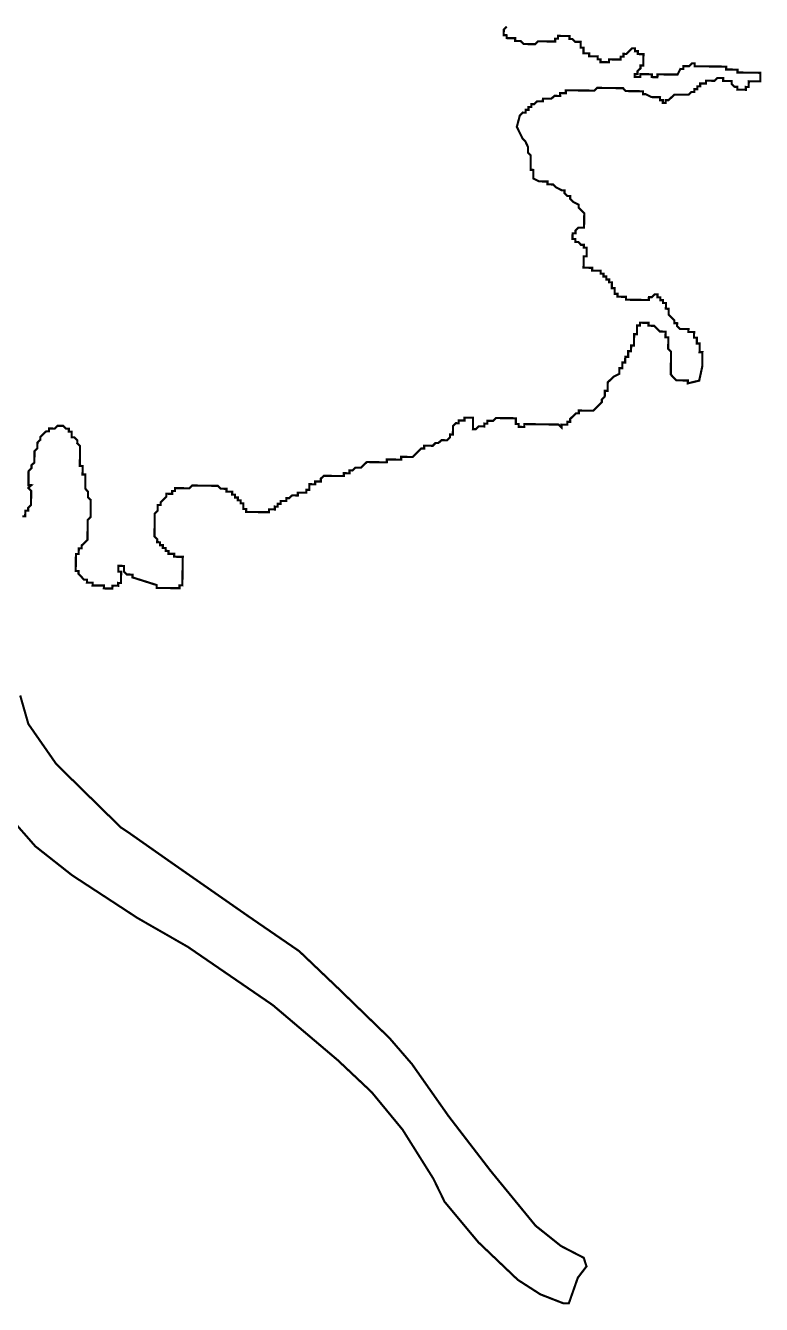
# Model space of a CAD drawing. Header units: metres. Extents: x 257673 to 289848, y 2129691 to 2228029.
# Drawn here: x 264051 to 265078, y 2183588 to 2185372 of the extents above; entities that cross this region are included whole.
import ezdxf

# ---------------------------------------------------------------- set-up
doc = ezdxf.new("R2010")
doc.units = ezdxf.units.M
doc.header["$MEASUREMENT"] = 0
doc.layers.add('HAZARDS LINE', color=1, linetype='Continuous')

msp = doc.modelspace()

# ---------------------------------------------------------------- linework, layer by layer
at = {"layer": 'HAZARDS LINE', "lineweight": 18}
for points in [[(264722.3, 2185370.7, 2.99, 2.99, 0), (264718.2, 2185366.7, 2.99, 2.99, 0), (264718.1, 2185358.8, 2.99, 2.99, 0), (264722.1, 2185358.7, 2.99, 2.99, 0), (264722.1, 2185354.7, 2.99, 2.99, 0), (264734, 2185354.6, 2.99, 2.99, 0), (264734, 2185350.6, 2.99, 2.99, 0), (264741.9, 2185350.5, 2.99, 2.99, 0), (264745.9, 2185346.4, 2.99, 2.99, 0), (264761.8, 2185346.2, 2.99, 2.99, 0), (264765.9, 2185350.2, 2.99, 2.99, 0), (264789.8, 2185349.9, 2.99, 2.99, 0), (264789.8, 2185353.8, 2.99, 2.99, 0), (264793.8, 2185353.8, 2.99, 2.99, 0), (264793.9, 2185357.8, 2.99, 2.99, 0), (264809.8, 2185357.6, 2.99, 2.99, 0), (264809.8, 2185353.6, 2.99, 2.99, 0), (264813.7, 2185353.5, 2.99, 2.99, 0), (264817.7, 2185349.5, 2.99, 2.99, 0), (264825.6, 2185349.4, 2.99, 2.99, 0), (264825.5, 2185341.4, 2.99, 2.99, 0), (264829.5, 2185341.4, 2.99, 2.99, 0), (264829.4, 2185333.4, 2.99, 2.99, 0), (264837.4, 2185333.3, 2.99, 2.99, 0), (264837.3, 2185329.3, 2.99, 2.99, 0), (264849.3, 2185329.1, 2.99, 2.99, 0), (264849.2, 2185325.2, 2.99, 2.99, 0), (264853.2, 2185325.1, 2.99, 2.99, 0), (264853.2, 2185321.1, 2.99, 2.99, 0), (264865.1, 2185321, 2.99, 2.99, 0), (264865.2, 2185325, 2.99, 2.99, 0), (264881.1, 2185324.7, 2.99, 2.99, 0), (264881.2, 2185328.7, 2.99, 2.99, 0), (264885.2, 2185328.7, 2.99, 2.99, 0), (264885.2, 2185332.7, 2.99, 2.99, 0), (264889.2, 2185332.6, 2.99, 2.99, 0), (264893.2, 2185336.5, 2.99, 2.99, 0), (264897.3, 2185340.5, 2.99, 2.99, 0), (264901.3, 2185340.4, 2.99, 2.99, 0), (264901.2, 2185336.4, 2.99, 2.99, 0), (264905.2, 2185336.4, 2.99, 2.99, 0), (264905.2, 2185332.4, 2.99, 2.99, 0), (264913.1, 2185332.3, 2.99, 2.99, 0), (264912.9, 2185316.4, 2.99, 2.99, 0), (264908.9, 2185316.4, 2.99, 2.99, 0), (264908.9, 2185312.4, 2.99, 2.99, 0), (264904.8, 2185308.5, 2.99, 2.99, 0), (264904.8, 2185304.5, 2.99, 2.99, 0), (264900.8, 2185304.6, 2.99, 2.99, 0), (264900.8, 2185300.6, 2.99, 2.99, 0), (264908.7, 2185300.5, 2.99, 2.99, 0), (264908.8, 2185304.5, 2.99, 2.99, 0), (264924.7, 2185304.2, 2.99, 2.99, 0), (264924.7, 2185300.3, 2.99, 2.99, 0), (264932.6, 2185300.2, 2.99, 2.99, 0), (264932.7, 2185304.1, 2.99, 2.99, 0), (264960.6, 2185303.8, 2.99, 2.99, 0), (264964.7, 2185311.7, 2.99, 2.99, 0), (264968.7, 2185311.6, 2.99, 2.99, 0), (264968.7, 2185315.6, 2.99, 2.99, 0), (264976.7, 2185315.5, 2.99, 2.99, 0), (264980.7, 2185319.5, 2.99, 2.99, 0), (264984.7, 2185319.4, 2.99, 2.99, 0), (264984.7, 2185315.4, 2.99, 2.99, 0), (265028.5, 2185314.9, 2.99, 2.99, 0), (265028.4, 2185310.9, 2.99, 2.99, 0), (265044.4, 2185310.7, 2.99, 2.99, 0), (265044.3, 2185306.7, 2.99, 2.99, 0), (265076.2, 2185306.3, 2.99, 2.99, 0), (265076.1, 2185294.3, 2.99, 2.99, 0), (265060.1, 2185294.5, 2.99, 2.99, 0), (265060, 2185286.5, 2.99, 2.99, 0), (265056, 2185286.6, 2.99, 2.99, 0), (265056, 2185282.6, 2.99, 2.99, 0), (265044, 2185282.8, 2.99, 2.99, 0), (265044.1, 2185286.7, 2.99, 2.99, 0), (265040.1, 2185286.8, 2.99, 2.99, 0), (265036.2, 2185290.8, 2.99, 2.99, 0), (265036.2, 2185294.8, 2.99, 2.99, 0), (265024.3, 2185295, 2.99, 2.99, 0), (265024.3, 2185299, 2.99, 2.99, 0), (265016.3, 2185299.1, 2.99, 2.99, 0), (265012.3, 2185295.1, 2.99, 2.99, 0), (265000.3, 2185295.3, 2.99, 2.99, 0), (265000.3, 2185291.3, 2.99, 2.99, 0), (264992.3, 2185291.4, 2.99, 2.99, 0), (264992.3, 2185287.4, 2.99, 2.99, 0), (264988.3, 2185287.5, 2.99, 2.99, 0), (264988.2, 2185283.5, 2.99, 2.99, 0), (264984.2, 2185283.5, 2.99, 2.99, 0), (264984.2, 2185279.5, 2.99, 2.99, 0), (264980.2, 2185279.6, 2.99, 2.99, 0), (264976.2, 2185275.7, 2.99, 2.99, 0), (264956.2, 2185275.9, 2.99, 2.99, 0), (264952.2, 2185272, 2.99, 2.99, 0), (264948.2, 2185268.1, 2.99, 2.99, 0), (264944.2, 2185268.1, 2.99, 2.99, 0), (264944.1, 2185264.1, 2.99, 2.99, 0), (264940.1, 2185264.2, 2.99, 2.99, 0), (264940.2, 2185268.2, 2.99, 2.99, 0), (264936.2, 2185268.2, 2.99, 2.99, 0), (264936.3, 2185272.2, 2.99, 2.99, 0), (264924.3, 2185272.4, 2.99, 2.99, 0), (264916.4, 2185276.4, 2.99, 2.99, 0), (264912.4, 2185276.5, 2.99, 2.99, 0), (264912.4, 2185280.5, 2.99, 2.99, 0), (264888.5, 2185280.8, 2.99, 2.99, 0), (264884.6, 2185284.8, 2.99, 2.99, 0), (264848.7, 2185285.3, 2.99, 2.99, 0), (264844.7, 2185281.4, 2.99, 2.99, 0), (264804.8, 2185281.9, 2.99, 2.99, 0), (264804.8, 2185277.9, 2.99, 2.99, 0), (264796.8, 2185278, 2.99, 2.99, 0), (264796.8, 2185274, 2.99, 2.99, 0), (264788.8, 2185274.1, 2.99, 2.99, 0), (264784.7, 2185270.2, 2.99, 2.99, 0), (264772.8, 2185270.3, 2.99, 2.99, 0), (264772.7, 2185266.4, 2.99, 2.99, 0), (264764.8, 2185266.5, 2.99, 2.99, 0), (264760.7, 2185262.5, 2.99, 2.99, 0), (264756.7, 2185262.6, 2.99, 2.99, 0), (264756.7, 2185258.6, 2.99, 2.99, 0), (264752.7, 2185258.6, 2.99, 2.99, 0), (264752.7, 2185254.7, 2.99, 2.99, 0), (264748.7, 2185254.7, 2.99, 2.99, 0), (264748.6, 2185250.7, 2.99, 2.99, 0), (264744.6, 2185250.8, 2.99, 2.99, 0), (264740.6, 2185246.8, 2.99, 2.99, 0), (264736.4, 2185230.9, 2.99, 2.99, 0), (264744.2, 2185214.9, 2.99, 2.99, 0), (264748.1, 2185210.9, 2.99, 2.99, 0), (264752, 2185202.8, 2.99, 2.99, 0), (264751.9, 2185194.9, 2.99, 2.99, 0), (264755.8, 2185190.8, 2.99, 2.99, 0), (264755.6, 2185170.9, 2.99, 2.99, 0), (264759.5, 2185170.8, 2.99, 2.99, 0), (264759.4, 2185158.9, 2.99, 2.99, 0), (264767.3, 2185154.8, 2.99, 2.99, 0), (264779.3, 2185154.6, 2.99, 2.99, 0), (264779.2, 2185150.6, 2.99, 2.99, 0), (264787.2, 2185150.5, 2.99, 2.99, 0), (264791.1, 2185146.5, 2.99, 2.99, 0), (264799, 2185142.4, 2.99, 2.99, 0), (264803, 2185142.4, 2.99, 2.99, 0), (264803, 2185138.4, 2.99, 2.99, 0), (264806.9, 2185134.3, 2.99, 2.99, 0), (264810.9, 2185134.3, 2.99, 2.99, 0), (264810.8, 2185130.3, 2.99, 2.99, 0), (264814.8, 2185126.3, 2.99, 2.99, 0), (264822.7, 2185122.2, 2.99, 2.99, 0), (264822.6, 2185118.2, 2.99, 2.99, 0), (264826.6, 2185114.1, 2.99, 2.99, 0), (264830.5, 2185110.1, 2.99, 2.99, 0), (264830.2, 2185090.2, 2.99, 2.99, 0), (264822.3, 2185090.3, 2.99, 2.99, 0), (264818.2, 2185086.3, 2.99, 2.99, 0), (264818.2, 2185082.4, 2.99, 2.99, 0), (264814.2, 2185082.4, 2.99, 2.99, 0), (264814.1, 2185074.4, 2.99, 2.99, 0), (264818.1, 2185074.4, 2.99, 2.99, 0), (264818, 2185070.4, 2.99, 2.99, 0), (264822, 2185070.3, 2.99, 2.99, 0), (264825.9, 2185066.3, 2.99, 2.99, 0), (264829.9, 2185066.3, 2.99, 2.99, 0), (264829.9, 2185062.3, 2.99, 2.99, 0), (264833.9, 2185062.2, 2.99, 2.99, 0), (264833.7, 2185050.3, 2.99, 2.99, 0), (264829.7, 2185050.3, 2.99, 2.99, 0), (264829.5, 2185034.4, 2.99, 2.99, 0), (264841.5, 2185034.2, 2.99, 2.99, 0), (264841.4, 2185030.2, 2.99, 2.99, 0), (264853.4, 2185030.1, 2.99, 2.99, 0), (264853.3, 2185026.1, 2.99, 2.99, 0), (264857.3, 2185026, 2.99, 2.99, 0), (264857.3, 2185022, 2.99, 2.99, 0), (264861.2, 2185022, 2.99, 2.99, 0), (264861.2, 2185018, 2.99, 2.99, 0), (264865.2, 2185018, 2.99, 2.99, 0), (264865.1, 2185014, 2.99, 2.99, 0), (264869.1, 2185013.9, 2.99, 2.99, 0), (264869, 2185005.9, 2.99, 2.99, 0), (264873, 2185005.9, 2.99, 2.99, 0), (264872.9, 2184997.9, 2.99, 2.99, 0), (264876.9, 2184997.9, 2.99, 2.99, 0), (264876.8, 2184993.9, 2.99, 2.99, 0), (264888.8, 2184993.7, 2.99, 2.99, 0), (264888.7, 2184989.7, 2.99, 2.99, 0), (264920.6, 2184989.3, 2.99, 2.99, 0), (264920.7, 2184993.3, 2.99, 2.99, 0), (264924.7, 2184993.3, 2.99, 2.99, 0), (264928.7, 2184997.2, 2.99, 2.99, 0), (264932.7, 2184997.1, 2.99, 2.99, 0), (264932.6, 2184993.2, 2.99, 2.99, 0), (264936.6, 2184993.1, 2.99, 2.99, 0), (264936.6, 2184989.1, 2.99, 2.99, 0), (264940.5, 2184989.1, 2.99, 2.99, 0), (264940.5, 2184985.1, 2.99, 2.99, 0), (264944.5, 2184985, 2.99, 2.99, 0), (264944.4, 2184977.1, 2.99, 2.99, 0), (264948.4, 2184977, 2.99, 2.99, 0), (264948.3, 2184969, 2.99, 2.99, 0), (264952.2, 2184965, 2.99, 2.99, 0), (264956.1, 2184961, 2.99, 2.99, 0), (264956.1, 2184957, 2.99, 2.99, 0), (264960.1, 2184956.9, 2.99, 2.99, 0), (264960, 2184952.9, 2.99, 2.99, 0), (264963.9, 2184948.9, 2.99, 2.99, 0), (264975.9, 2184948.7, 2.99, 2.99, 0), (264975.8, 2184944.7, 2.99, 2.99, 0), (264983.8, 2184944.6, 2.99, 2.99, 0), (264983.7, 2184936.7, 2.99, 2.99, 0), (264987.7, 2184936.6, 2.99, 2.99, 0), (264987.6, 2184928.6, 2.99, 2.99, 0), (264991.6, 2184928.6, 2.99, 2.99, 0), (264991.4, 2184916.6, 2.99, 2.99, 0), (264995.4, 2184916.6, 2.99, 2.99, 0), (264995.2, 2184896.7, 2.99, 2.99, 0), (264990.9, 2184876.8, 2.99, 2.99, 0), (264974.9, 2184873, 2.99, 2.99, 0), (264975, 2184877, 2.99, 2.99, 0), (264959, 2184877.2, 2.99, 2.99, 0), (264951.2, 2184885.3, 2.99, 2.99, 0), (264951.6, 2184917.2, 2.99, 2.99, 0), (264947.6, 2184921.2, 2.99, 2.99, 0), (264947.8, 2184937.1, 2.99, 2.99, 0), (264943.9, 2184937.2, 2.99, 2.99, 0), (264944, 2184945.2, 2.99, 2.99, 0), (264936, 2184945.3, 2.99, 2.99, 0), (264932.1, 2184949.3, 2.99, 2.99, 0), (264928.1, 2184953.3, 2.99, 2.99, 0), (264920.2, 2184953.4, 2.99, 2.99, 0), (264920.2, 2184957.4, 2.99, 2.99, 0), (264908.2, 2184957.6, 2.99, 2.99, 0), (264908.2, 2184953.6, 2.99, 2.99, 0), (264904.2, 2184953.7, 2.99, 2.99, 0), (264904.1, 2184941.7, 2.99, 2.99, 0), (264900.1, 2184941.7, 2.99, 2.99, 0), (264899.9, 2184925.8, 2.99, 2.99, 0), (264895.9, 2184925.9, 2.99, 2.99, 0), (264895.8, 2184917.9, 2.99, 2.99, 0), (264891.8, 2184917.9, 2.99, 2.99, 0), (264891.7, 2184910, 2.99, 2.99, 0), (264887.7, 2184910, 2.99, 2.99, 0), (264887.6, 2184902, 2.99, 2.99, 0), (264883.6, 2184902.1, 2.99, 2.99, 0), (264883.5, 2184894.1, 2.99, 2.99, 0), (264879.5, 2184894.2, 2.99, 2.99, 0), (264879.4, 2184886.2, 2.99, 2.99, 0), (264871.4, 2184882.3, 2.99, 2.99, 0), (264867.4, 2184878.4, 2.99, 2.99, 0), (264863.3, 2184874.4, 2.99, 2.99, 0), (264863.2, 2184862.5, 2.99, 2.99, 0), (264859.2, 2184862.5, 2.99, 2.99, 0), (264859.1, 2184854.6, 2.99, 2.99, 0), (264855, 2184850.6, 2.99, 2.99, 0), (264855, 2184846.6, 2.99, 2.99, 0), (264850.9, 2184842.7, 2.99, 2.99, 0), (264846.9, 2184838.8, 2.99, 2.99, 0), (264842.9, 2184834.8, 2.99, 2.99, 0), (264822.9, 2184835.1, 2.99, 2.99, 0), (264822.9, 2184831.1, 2.99, 2.99, 0), (264818.9, 2184831.2, 2.99, 2.99, 0), (264810.8, 2184823.3, 2.99, 2.99, 0), (264810.8, 2184819.3, 2.99, 2.99, 0), (264806.8, 2184819.4, 2.99, 2.99, 0), (264806.7, 2184815.4, 2.99, 2.99, 0), (264798.8, 2184815.5, 2.99, 2.99, 0), (264798.7, 2184811.5, 2.99, 2.99, 0), (264794.8, 2184815.5, 2.99, 2.99, 0), (264746.9, 2184816.2, 2.99, 2.99, 0), (264746.9, 2184812.2, 2.99, 2.99, 0), (264738.9, 2184812.3, 2.99, 2.99, 0), (264739, 2184816.3, 2.99, 2.99, 0), (264735, 2184816.3, 2.99, 2.99, 0), (264735.1, 2184824.3, 2.99, 2.99, 0), (264707.2, 2184824.6, 2.99, 2.99, 0), (264703.2, 2184820.7, 2.99, 2.99, 0), (264695.2, 2184820.8, 2.99, 2.99, 0), (264695.1, 2184816.8, 2.99, 2.99, 0), (264691.1, 2184816.9, 2.99, 2.99, 0), (264691.1, 2184812.9, 2.99, 2.99, 0), (264683.1, 2184813, 2.99, 2.99, 0), (264679.1, 2184809.1, 2.99, 2.99, 0), (264675.1, 2184809.1, 2.99, 2.99, 0), (264675.3, 2184825.1, 2.99, 2.99, 0), (264663.4, 2184825.2, 2.99, 2.99, 0), (264663.3, 2184821.2, 2.99, 2.99, 0), (264655.3, 2184821.3, 2.99, 2.99, 0), (264655.3, 2184817.3, 2.99, 2.99, 0), (264651.3, 2184817.4, 2.99, 2.99, 0), (264647.3, 2184813.5, 2.99, 2.99, 0), (264647.1, 2184801.5, 2.99, 2.99, 0), (264643.1, 2184801.6, 2.99, 2.99, 0), (264643.1, 2184797.6, 2.99, 2.99, 0), (264639, 2184793.6, 2.99, 2.99, 0), (264631.1, 2184793.7, 2.99, 2.99, 0), (264627, 2184789.8, 2.99, 2.99, 0), (264623, 2184789.9, 2.99, 2.99, 0), (264619, 2184785.9, 2.99, 2.99, 0), (264607, 2184786.1, 2.99, 2.99, 0), (264607, 2184782.1, 2.99, 2.99, 0), (264603, 2184782.1, 2.99, 2.99, 0), (264599, 2184778.2, 2.99, 2.99, 0), (264594.9, 2184774.3, 2.99, 2.99, 0), (264590.9, 2184770.3, 2.99, 2.99, 0), (264574.9, 2184770.5, 2.99, 2.99, 0), (264574.9, 2184766.6, 2.99, 2.99, 0), (264555, 2184766.8, 2.99, 2.99, 0), (264554.9, 2184762.8, 2.99, 2.99, 0), (264527, 2184763.2, 2.99, 2.99, 0), (264518.9, 2184755.3, 2.99, 2.99, 0), (264511, 2184755.4, 2.99, 2.99, 0), (264506.9, 2184751.5, 2.99, 2.99, 0), (264502.9, 2184751.6, 2.99, 2.99, 0), (264502.9, 2184747.6, 2.99, 2.99, 0), (264498.9, 2184747.6, 2.99, 2.99, 0), (264494.9, 2184747.7, 2.99, 2.99, 0), (264494.9, 2184743.7, 2.99, 2.99, 0), (264467, 2184744, 2.99, 2.99, 0), (264462.9, 2184740.1, 2.99, 2.99, 0), (264462.9, 2184736.1, 2.99, 2.99, 0), (264454.9, 2184736.2, 2.99, 2.99, 0), (264454.9, 2184732.2, 2.99, 2.99, 0), (264446.9, 2184732.3, 2.99, 2.99, 0), (264446.8, 2184724.4, 2.99, 2.99, 0), (264442.8, 2184724.4, 2.99, 2.99, 0), (264442.7, 2184720.4, 2.99, 2.99, 0), (264430.8, 2184720.6, 2.99, 2.99, 0), (264430.7, 2184716.6, 2.99, 2.99, 0), (264422.8, 2184716.7, 2.99, 2.99, 0), (264418.7, 2184712.8, 2.99, 2.99, 0), (264414.7, 2184712.8, 2.99, 2.99, 0), (264414.7, 2184708.8, 2.99, 2.99, 0), (264406.7, 2184708.9, 2.99, 2.99, 0), (264406.7, 2184705, 2.99, 2.99, 0), (264402.7, 2184705, 2.99, 2.99, 0), (264402.6, 2184701, 2.99, 2.99, 0), (264398.6, 2184701.1, 2.99, 2.99, 0), (264398.6, 2184697.1, 2.99, 2.99, 0), (264390.6, 2184697.2, 2.99, 2.99, 0), (264390.6, 2184693.2, 2.99, 2.99, 0), (264358.7, 2184693.6, 2.99, 2.99, 0), (264358.7, 2184697.6, 2.99, 2.99, 0), (264354.7, 2184697.7, 2.99, 2.99, 0), (264354.8, 2184705.6, 2.99, 2.99, 0), (264350.9, 2184705.7, 2.99, 2.99, 0), (264350.9, 2184709.7, 2.99, 2.99, 0), (264346.9, 2184709.7, 2.99, 2.99, 0), (264347, 2184713.7, 2.99, 2.99, 0), (264343, 2184713.8, 2.99, 2.99, 0), (264343, 2184717.7, 2.99, 2.99, 0), (264339.1, 2184717.8, 2.99, 2.99, 0), (264339.1, 2184721.8, 2.99, 2.99, 0), (264331.1, 2184721.9, 2.99, 2.99, 0), (264331.2, 2184725.9, 2.99, 2.99, 0), (264323.2, 2184726, 2.99, 2.99, 0), (264319.3, 2184730, 2.99, 2.99, 0), (264283.4, 2184730.5, 2.99, 2.99, 0), (264279.4, 2184726.6, 2.99, 2.99, 0), (264259.4, 2184726.8, 2.99, 2.99, 0), (264259.4, 2184722.8, 2.99, 2.99, 0), (264255.4, 2184722.9, 2.99, 2.99, 0), (264255.4, 2184718.9, 2.99, 2.99, 0), (264247.4, 2184719, 2.99, 2.99, 0), (264247.3, 2184715, 2.99, 2.99, 0), (264243.3, 2184711.1, 2.99, 2.99, 0), (264239.3, 2184707.1, 2.99, 2.99, 0), (264239.2, 2184703.2, 2.99, 2.99, 0), (264235.2, 2184703.2, 2.99, 2.99, 0), (264235.1, 2184695.2, 2.99, 2.99, 0), (264231.1, 2184691.3, 2.99, 2.99, 0), (264230.7, 2184659.4, 2.99, 2.99, 0), (264234.6, 2184655.4, 2.99, 2.99, 0), (264234.5, 2184651.4, 2.99, 2.99, 0), (264238.5, 2184651.3, 2.99, 2.99, 0), (264238.5, 2184647.3, 2.99, 2.99, 0), (264242.5, 2184647.3, 2.99, 2.99, 0), (264242.4, 2184643.3, 2.99, 2.99, 0), (264246.4, 2184643.3, 2.99, 2.99, 0), (264246.3, 2184639.3, 2.99, 2.99, 0), (264250.3, 2184639.2, 2.99, 2.99, 0), (264250.3, 2184635.2, 2.99, 2.99, 0), (264258.3, 2184635.1, 2.99, 2.99, 0), (264258.2, 2184631.1, 2.99, 2.99, 0), (264270.2, 2184631, 2.99, 2.99, 0), (264269.6, 2184591.1, 2.99, 2.99, 0), (264265.7, 2184591.2, 2.99, 2.99, 0), (264265.6, 2184587.2, 2.99, 2.99, 0), (264233.7, 2184587.6, 2.99, 2.99, 0), (264233.8, 2184591.6, 2.99, 2.99, 0), (264200, 2184602.3, 2.97, 2.97, 0), (264200, 2184606.2, 2.97, 2.97, 0), (264192.1, 2184606.3, 2.97, 2.97, 0), (264188.2, 2184610.3, 2.97, 2.97, 0), (264188.3, 2184618.3, 2.97, 2.97, 0), (264180.3, 2184618.4, 2.97, 2.97, 0), (264180.2, 2184610.4, 2.97, 2.97, 0), (264184.2, 2184610.4, 2.97, 2.97, 0), (264184, 2184594.5, 2.97, 2.97, 0), (264180, 2184594.6, 2.97, 2.97, 0), (264180, 2184590.6, 2.97, 2.97, 0), (264172.1, 2184590.7, 2.97, 2.97, 0), (264172, 2184586.7, 2.97, 2.97, 0), (264160.1, 2184586.9, 2.97, 2.97, 0), (264160.2, 2184590.9, 2.97, 2.97, 0), (264144.3, 2184591, 2.97, 2.97, 0), (264144.4, 2184595, 2.97, 2.97, 0), (264136.4, 2184595.1, 2.97, 2.97, 0), (264136.5, 2184599.1, 2.97, 2.97, 0), (264132.5, 2184599.1, 2.97, 2.97, 0), (264124.7, 2184607.2, 2.97, 2.97, 0), (264124.7, 2184611.1, 2.97, 2.97, 0), (264120.8, 2184611.2, 2.97, 2.97, 0), (264121.1, 2184635, 2.97, 2.97, 0), (264125, 2184634.9, 2.97, 2.97, 0), (264125.1, 2184642.8, 2.97, 2.97, 0), (264129.1, 2184642.8, 2.97, 2.97, 0), (264129.1, 2184646.8, 2.97, 2.97, 0), (264133.1, 2184650.7, 2.97, 2.97, 0), (264137.2, 2184654.6, 2.97, 2.97, 0), (264137.5, 2184682.4, 2.97, 2.97, 0), (264141.5, 2184686.3, 2.97, 2.97, 0), (264141.8, 2184710.1, 2.97, 2.97, 0), (264137.9, 2184714.1, 2.97, 2.97, 0), (264138, 2184722, 2.97, 2.97, 0), (264134.1, 2184726, 2.97, 2.97, 0), (264134.3, 2184745.9, 2.97, 2.97, 0), (264130.3, 2184745.9, 2.97, 2.97, 0), (264130.5, 2184757.8, 2.97, 2.97, 0), (264126.5, 2184757.9, 2.97, 2.97, 0), (264126.9, 2184785.6, 2.97, 2.97, 0), (264122.9, 2184789.6, 2.97, 2.97, 0), (264123, 2184793.6, 2.97, 2.97, 0), (264119.1, 2184797.6, 2.97, 2.97, 0), (264115.1, 2184797.7, 2.97, 2.97, 0), (264115.2, 2184805.6, 2.97, 2.97, 0), (264111.2, 2184805.6, 2.97, 2.97, 0), (264111.3, 2184809.6, 2.97, 2.97, 0), (264107.3, 2184809.7, 2.97, 2.97, 0), (264103.4, 2184813.7, 2.97, 2.97, 0), (264095.5, 2184813.8, 2.97, 2.97, 0), (264091.5, 2184809.9, 2.97, 2.97, 0), (264083.5, 2184810, 2.97, 2.97, 0), (264083.5, 2184806, 2.97, 2.97, 0), (264079.5, 2184806, 2.97, 2.97, 0), (264075.5, 2184802.1, 2.97, 2.97, 0), (264071.5, 2184798.2, 2.97, 2.97, 0), (264071.4, 2184794.2, 2.97, 2.97, 0), (264067.4, 2184790.3, 2.97, 2.97, 0), (264067.3, 2184782.4, 2.97, 2.97, 0), (264063.3, 2184778.5, 2.97, 2.97, 0), (264063.1, 2184762.6, 2.97, 2.97, 0), (264059.1, 2184758.7, 2.97, 2.97, 0), (264059.1, 2184754.7, 2.97, 2.97, 0), (264055, 2184750.8, 2.97, 2.97, 0), (264054.8, 2184731, 2.97, 2.97, 0), (264058.8, 2184730.9, 2.97, 2.97, 0), (264054.8, 2184727, 2.97, 2.97, 0), (264058.7, 2184723, 2.97, 2.97, 0), (264058.4, 2184703.2, 2.97, 2.97, 0), (264054.4, 2184699.2, 2.97, 2.97, 0), (264054.4, 2184695.3, 2.97, 2.97, 0), (264050.4, 2184695.3, 2.97, 2.97, 0), (264050.3, 2184687.4, 2.97, 2.97, 0), (264046.3, 2184687.4, 2.97, 2.97, 0)], [(264043.3, 2184437.6, 2.97, 2.97, 0), (264054.7, 2184397.8, 2.97, 2.97, 0), (264093.7, 2184341.8, 2.97, 2.97, 0), (264183.8, 2184253.4, 2.97, 2.97, 0), (264195.6, 2184245.6, 2.99, 2.99, 0), (264251, 2184206.7, 2.99, 2.99, 0), (264361.6, 2184129.6, 2.99, 2.99, 0), (264432.7, 2184080.8, 2.99, 2.99, 0), (264487.9, 2184028.2, 2.99, 2.99, 0), (264558.7, 2183959.5, 2.99, 2.99, 0), (264590.1, 2183923.2, 2.99, 2.99, 0), (264641, 2183850.8, 2.99, 2.99, 0), (264699.8, 2183774.3, 2.99, 2.99, 0), (264762.6, 2183697.7, 2.99, 2.99, 0), (264798.1, 2183669.4, 2.99, 2.99, 0), (264829.8, 2183653, 2.99, 2.99, 0), (264833.6, 2183641, 2.99, 2.99, 0), (264821.5, 2183625.2, 2.99, 2.99, 0), (264809, 2183589.5, 2.99, 2.99, 0), (264801.1, 2183589.6, 2.99, 2.99, 0), (264769.3, 2183602, 2.99, 2.99, 0), (264737.7, 2183622.3, 2.99, 2.99, 0), (264682.6, 2183674.8, 2.99, 2.99, 0), (264635.5, 2183731.3, 2.99, 2.99, 0), (264619.9, 2183763.4, 2.99, 2.99, 0), (264577, 2183831.7, 2.99, 2.99, 0), (264533.8, 2183884.1, 2.99, 2.99, 0), (264486.6, 2183928.6, 2.99, 2.99, 0), (264395.9, 2184005.5, 2.99, 2.99, 0), (264277.3, 2184086.8, 2.99, 2.99, 0), (264206.1, 2184127.6, 2.99, 2.99, 0), (264194.3, 2184135.4, 2.97, 2.97, 0), (264115.6, 2184186.8, 2.97, 2.97, 0), (264064.5, 2184227.1, 2.97, 2.97, 0), (264029.3, 2184267.2, 2.97, 2.97, 0)]]:
    msp.add_lwpolyline(points, format="xyseb", dxfattribs=at)

doc.saveas('drawing.dxf')
